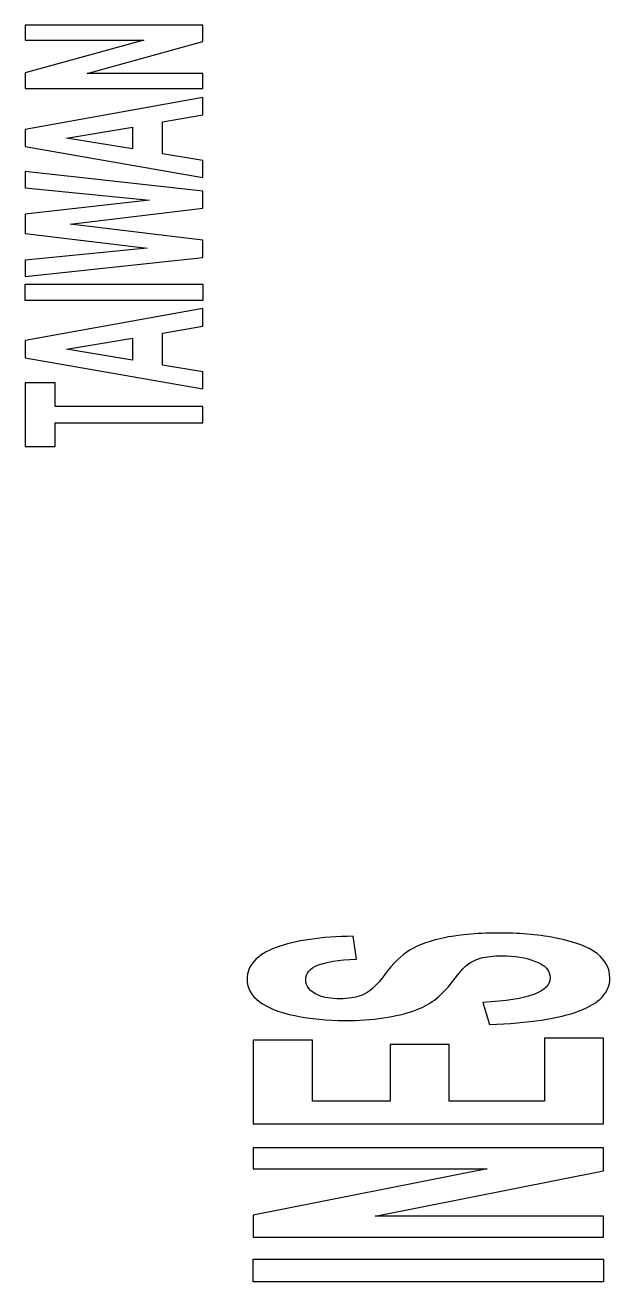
# Model space of a CAD drawing. Header units: centimetres. Extents: x -12.1 to 12.1, y -5 to 6.2.
# Drawn here: x 6.799 to 7.275, y 0.775 to 1.798 of the extents above; entities that cross this region are included whole.
import ezdxf

# ---------------------------------------------------------------- set-up
doc = ezdxf.new("R2010")
doc.units = ezdxf.units.CM
doc.header["$MEASUREMENT"] = 0
doc.layers.add('Layer 1', color=7, linetype='Continuous')

msp = doc.modelspace()

# ---------------------------------------------------------------- linework, layer by layer
at = {"layer": 'Layer 1', "color": 250}
for points, knots in [([(6.94412, 1.74606), (6.94412, 1.74606), (6.79946, 1.74606), (6.79946, 1.74606), (6.79946, 1.74606), (6.79946, 1.74606), (6.79946, 1.75884), (6.79946, 1.75884), (6.79946, 1.75884), (6.79946, 1.75884), (6.89608, 1.78552), (6.89608, 1.78552), (6.89608, 1.78552), (6.89608, 1.78552), (6.79946, 1.78552), (6.79946, 1.78552), (6.79946, 1.78552), (6.79946, 1.78552), (6.79946, 1.79772), (6.79946, 1.79772), (6.79946, 1.79772), (6.79946, 1.79772), (6.94412, 1.79772), (6.94412, 1.79772), (6.94412, 1.79772), (6.94412, 1.79772), (6.94412, 1.78453), (6.94412, 1.78453), (6.94412, 1.78453), (6.94412, 1.78453), (6.84981, 1.75829), (6.84981, 1.75829), (6.84981, 1.75829), (6.84981, 1.75829), (6.94412, 1.75829), (6.94412, 1.75829), (6.94412, 1.75829), (6.94412, 1.75829), (6.94412, 1.74606), (6.94412, 1.74606)], [0, 0, 0, 0, 0.0909091, 0.0909091, 0.0909091, 0.0909091, 0.1818182, 0.1818182, 0.1818182, 0.1818182, 0.2727273, 0.2727273, 0.2727273, 0.2727273, 0.3636364, 0.3636364, 0.3636364, 0.3636364, 0.4545455, 0.4545455, 0.4545455, 0.4545455, 0.5454545, 0.5454545, 0.5454545, 0.5454545, 0.6363636, 0.6363636, 0.6363636, 0.6363636, 0.7272727, 0.7272727, 0.7272727, 0.7272727, 0.8181818, 0.8181818, 0.8181818, 0.8181818, 1, 1, 1, 1]), ([(6.94412, 1.73896), (6.94412, 1.73896), (6.94412, 1.72466), (6.94412, 1.72466), (6.94412, 1.72466), (6.94412, 1.72466), (6.91128, 1.71898), (6.91128, 1.71898), (6.91128, 1.71898), (6.91128, 1.71898), (6.91128, 1.69295), (6.91128, 1.69295), (6.91128, 1.69295), (6.91128, 1.69295), (6.94412, 1.68756), (6.94412, 1.68756), (6.94412, 1.68756), (6.94412, 1.68756), (6.94412, 1.67362), (6.94412, 1.67362), (6.94412, 1.67362), (6.94412, 1.67362), (6.79946, 1.69901), (6.79946, 1.69901), (6.79946, 1.69901), (6.79946, 1.69901), (6.79946, 1.7129), (6.79946, 1.7129), (6.79946, 1.7129), (6.79946, 1.7129), (6.94412, 1.73896), (6.94412, 1.73896)], [0, 0, 0, 0, 0.1111111, 0.1111111, 0.1111111, 0.1111111, 0.2222222, 0.2222222, 0.2222222, 0.2222222, 0.3333333, 0.3333333, 0.3333333, 0.3333333, 0.4444444, 0.4444444, 0.4444444, 0.4444444, 0.5555556, 0.5555556, 0.5555556, 0.5555556, 0.6666667, 0.6666667, 0.6666667, 0.6666667, 0.7777778, 0.7777778, 0.7777778, 0.7777778, 1, 1, 1, 1]), ([(6.88691, 1.71475), (6.88691, 1.71475), (6.83321, 1.70576), (6.83321, 1.70576), (6.83321, 1.70576), (6.83321, 1.70576), (6.88691, 1.69699), (6.88691, 1.69699), (6.88691, 1.69699), (6.88691, 1.69699), (6.88691, 1.71475), (6.88691, 1.71475)], [0, 0, 0, 0, 0.25, 0.25, 0.25, 0.25, 0.5, 0.5, 0.5, 0.5, 1, 1, 1, 1]), ([(6.94412, 1.60862), (6.94412, 1.60862), (6.79946, 1.59307), (6.79946, 1.59307), (6.79946, 1.59307), (6.79946, 1.59307), (6.79946, 1.60653), (6.79946, 1.60653), (6.79946, 1.60653), (6.79946, 1.60653), (6.89884, 1.61636), (6.89884, 1.61636), (6.89884, 1.61636), (6.89884, 1.61636), (6.79946, 1.62824), (6.79946, 1.62824), (6.79946, 1.62824), (6.79946, 1.62824), (6.79946, 1.64391), (6.79946, 1.64391), (6.79946, 1.64391), (6.79946, 1.64391), (6.90053, 1.65532), (6.90053, 1.65532), (6.90053, 1.65532), (6.90053, 1.65532), (6.79946, 1.66531), (6.79946, 1.66531), (6.79946, 1.66531), (6.79946, 1.66531), (6.79946, 1.67853), (6.79946, 1.67853), (6.79946, 1.67853), (6.79946, 1.67853), (6.94412, 1.66272), (6.94412, 1.66272), (6.94412, 1.66272), (6.94412, 1.66272), (6.94412, 1.64877), (6.94412, 1.64877), (6.94412, 1.64877), (6.94412, 1.64877), (6.83598, 1.63582), (6.83598, 1.63582), (6.83598, 1.63582), (6.83598, 1.63582), (6.94412, 1.62289), (6.94412, 1.62289), (6.94412, 1.62289), (6.94412, 1.62289), (6.94412, 1.60862), (6.94412, 1.60862)], [0, 0, 0, 0, 0.0714286, 0.0714286, 0.0714286, 0.0714286, 0.1428571, 0.1428571, 0.1428571, 0.1428571, 0.2142857, 0.2142857, 0.2142857, 0.2142857, 0.2857143, 0.2857143, 0.2857143, 0.2857143, 0.3571429, 0.3571429, 0.3571429, 0.3571429, 0.4285714, 0.4285714, 0.4285714, 0.4285714, 0.5, 0.5, 0.5, 0.5, 0.5714286, 0.5714286, 0.5714286, 0.5714286, 0.6428571, 0.6428571, 0.6428571, 0.6428571, 0.7142857, 0.7142857, 0.7142857, 0.7142857, 0.7857143, 0.7857143, 0.7857143, 0.7857143, 0.8571429, 0.8571429, 0.8571429, 0.8571429, 1, 1, 1, 1]), ([(6.79946, 1.57371), (6.79946, 1.57371), (6.94412, 1.57371), (6.94412, 1.57371), (6.94412, 1.57371), (6.94412, 1.57371), (6.94412, 1.58686), (6.94412, 1.58686), (6.94412, 1.58686), (6.94412, 1.58686), (6.79946, 1.58686), (6.79946, 1.58686), (6.79946, 1.58686), (6.79946, 1.58686), (6.79946, 1.57371), (6.79946, 1.57371)], [0, 0, 0, 0, 0.2, 0.2, 0.2, 0.2, 0.4, 0.4, 0.4, 0.4, 0.6, 0.6, 0.6, 0.6, 1, 1, 1, 1]), ([(6.94412, 1.56713), (6.94412, 1.56713), (6.94412, 1.55282), (6.94412, 1.55282), (6.94412, 1.55282), (6.94412, 1.55282), (6.91128, 1.54712), (6.91128, 1.54712), (6.91128, 1.54712), (6.91128, 1.54712), (6.91128, 1.52112), (6.91128, 1.52112), (6.91128, 1.52112), (6.91128, 1.52112), (6.94412, 1.51573), (6.94412, 1.51573), (6.94412, 1.51573), (6.94412, 1.51573), (6.94412, 1.50178), (6.94412, 1.50178), (6.94412, 1.50178), (6.94412, 1.50178), (6.79946, 1.52715), (6.79946, 1.52715), (6.79946, 1.52715), (6.79946, 1.52715), (6.79946, 1.54104), (6.79946, 1.54104), (6.79946, 1.54104), (6.79946, 1.54104), (6.94412, 1.56713), (6.94412, 1.56713)], [0, 0, 0, 0, 0.1111111, 0.1111111, 0.1111111, 0.1111111, 0.2222222, 0.2222222, 0.2222222, 0.2222222, 0.3333333, 0.3333333, 0.3333333, 0.3333333, 0.4444444, 0.4444444, 0.4444444, 0.4444444, 0.5555556, 0.5555556, 0.5555556, 0.5555556, 0.6666667, 0.6666667, 0.6666667, 0.6666667, 0.7777778, 0.7777778, 0.7777778, 0.7777778, 1, 1, 1, 1]), ([(6.88691, 1.54293), (6.88691, 1.54293), (6.83321, 1.53395), (6.83321, 1.53395), (6.83321, 1.53395), (6.83321, 1.53395), (6.88691, 1.52513), (6.88691, 1.52513), (6.88691, 1.52513), (6.88691, 1.52513), (6.88691, 1.54293), (6.88691, 1.54293)], [0, 0, 0, 0, 0.25, 0.25, 0.25, 0.25, 0.5, 0.5, 0.5, 0.5, 1, 1, 1, 1]), ([(6.94412, 1.47424), (6.94412, 1.47424), (6.82395, 1.47424), (6.82395, 1.47424), (6.82395, 1.47424), (6.82395, 1.47424), (6.82395, 1.45493), (6.82395, 1.45493), (6.82395, 1.45493), (6.82395, 1.45493), (6.79946, 1.45493), (6.79946, 1.45493), (6.79946, 1.45493), (6.79946, 1.45493), (6.79946, 1.50667), (6.79946, 1.50667), (6.79946, 1.50667), (6.79946, 1.50667), (6.82395, 1.50667), (6.82395, 1.50667), (6.82395, 1.50667), (6.82395, 1.50667), (6.82395, 1.48739), (6.82395, 1.48739), (6.82395, 1.48739), (6.82395, 1.48739), (6.94412, 1.48739), (6.94412, 1.48739), (6.94412, 1.48739), (6.94412, 1.48739), (6.94412, 1.47424), (6.94412, 1.47424)], [0, 0, 0, 0, 0.1111111, 0.1111111, 0.1111111, 0.1111111, 0.2222222, 0.2222222, 0.2222222, 0.2222222, 0.3333333, 0.3333333, 0.3333333, 0.3333333, 0.4444444, 0.4444444, 0.4444444, 0.4444444, 0.5555556, 0.5555556, 0.5555556, 0.5555556, 0.6666667, 0.6666667, 0.6666667, 0.6666667, 0.7777778, 0.7777778, 0.7777778, 0.7777778, 1, 1, 1, 1]), ([(7.1773, 0.98452), (7.1773, 0.98452), (7.17181, 1.00251), (7.17181, 1.00251), (7.17181, 1.00251), (7.19064, 1.00358), (7.20444, 1.0058), (7.21327, 1.00912), (7.21327, 1.00912), (7.22209, 1.01244), (7.22649, 1.0169), (7.22649, 1.02254), (7.22649, 1.02254), (7.22649, 1.02849), (7.22256, 1.03294), (7.2147, 1.03596), (7.2147, 1.03596), (7.20686, 1.03899), (7.19772, 1.04054), (7.18721, 1.04054), (7.18721, 1.04054), (7.18042, 1.04054), (7.17475, 1.03987), (7.17, 1.03861), (7.17, 1.03861), (7.16528, 1.03733), (7.16115, 1.03512), (7.15763, 1.03194), (7.15763, 1.03194), (7.15529, 1.02979), (7.15116, 1.02487), (7.14519, 1.01715), (7.14519, 1.01715), (7.1375, 1.00722), (7.1281, 1.00027), (7.11697, 0.99628), (7.11697, 0.99628), (7.10128, 0.99063), (7.08218, 0.98783), (7.05958, 0.98783), (7.05958, 0.98783), (7.04511, 0.98783), (7.03151, 0.98915), (7.01884, 0.9918), (7.01884, 0.9918), (7.0062, 0.99445), (6.99657, 0.99826), (6.98996, 1.00324), (6.98996, 1.00324), (6.98337, 1.00821), (6.98005, 1.01421), (6.98005, 1.02129), (6.98005, 1.02129), (6.98005, 1.03276), (6.98789, 1.04145), (7.00359, 1.04724), (7.00359, 1.04724), (7.01925, 1.05306), (7.04022, 1.05609), (7.06639, 1.05641), (7.06639, 1.05641), (7.06639, 1.05641), (7.06893, 1.03789), (7.06893, 1.03789), (7.06893, 1.03789), (7.05428, 1.0371), (7.04374, 1.03539), (7.03733, 1.03279), (7.03733, 1.03279), (7.03092, 1.0302), (7.0277, 1.02627), (7.0277, 1.02106), (7.0277, 1.02106), (7.0277, 1.0157), (7.03113, 1.01147), (7.03801, 1.00845), (7.03801, 1.00845), (7.04243, 1.0065), (7.04828, 1.00554), (7.0557, 1.00554), (7.0557, 1.00554), (7.06246, 1.00554), (7.06826, 1.00641), (7.07306, 1.00827), (7.07306, 1.00827), (7.07915, 1.01061), (7.08547, 1.01629), (7.09208, 1.02528), (7.09208, 1.02528), (7.09868, 1.03425), (7.10556, 1.04092), (7.11261, 1.04523), (7.11261, 1.04523), (7.11968, 1.04953), (7.12935, 1.05294), (7.14158, 1.05536), (7.14158, 1.05536), (7.15384, 1.05781), (7.16898, 1.05903), (7.187, 1.05903), (7.187, 1.05903), (7.20331, 1.05903), (7.21868, 1.05757), (7.2329, 1.05466), (7.2329, 1.05466), (7.24717, 1.05172), (7.25773, 1.04759), (7.26469, 1.04229), (7.26469, 1.04229), (7.27162, 1.03693), (7.27512, 1.03029), (7.27512, 1.02231), (7.27512, 1.02231), (7.27512, 1.01075), (7.26679, 1.00184), (7.25016, 0.99563), (7.25016, 0.99563), (7.23345, 0.9894), (7.20917, 0.98574), (7.1773, 0.98452)], [0, 0, 0, 0, 0.0322581, 0.0322581, 0.0322581, 0.0322581, 0.0645161, 0.0645161, 0.0645161, 0.0645161, 0.0967742, 0.0967742, 0.0967742, 0.0967742, 0.1290323, 0.1290323, 0.1290323, 0.1290323, 0.1612903, 0.1612903, 0.1612903, 0.1612903, 0.1935484, 0.1935484, 0.1935484, 0.1935484, 0.2258065, 0.2258065, 0.2258065, 0.2258065, 0.2580645, 0.2580645, 0.2580645, 0.2580645, 0.2903226, 0.2903226, 0.2903226, 0.2903226, 0.3225806, 0.3225806, 0.3225806, 0.3225806, 0.3548387, 0.3548387, 0.3548387, 0.3548387, 0.3870968, 0.3870968, 0.3870968, 0.3870968, 0.4193548, 0.4193548, 0.4193548, 0.4193548, 0.4516129, 0.4516129, 0.4516129, 0.4516129, 0.483871, 0.483871, 0.483871, 0.483871, 0.516129, 0.516129, 0.516129, 0.516129, 0.5483871, 0.5483871, 0.5483871, 0.5483871, 0.5806452, 0.5806452, 0.5806452, 0.5806452, 0.6129032, 0.6129032, 0.6129032, 0.6129032, 0.6451613, 0.6451613, 0.6451613, 0.6451613, 0.6774194, 0.6774194, 0.6774194, 0.6774194, 0.7096774, 0.7096774, 0.7096774, 0.7096774, 0.7419355, 0.7419355, 0.7419355, 0.7419355, 0.7741935, 0.7741935, 0.7741935, 0.7741935, 0.8064516, 0.8064516, 0.8064516, 0.8064516, 0.8387097, 0.8387097, 0.8387097, 0.8387097, 0.8709677, 0.8709677, 0.8709677, 0.8709677, 0.9032258, 0.9032258, 0.9032258, 0.9032258, 0.9354839, 0.9354839, 0.9354839, 0.9354839, 1, 1, 1, 1]), ([(7.27005, 0.9038), (7.27005, 0.9038), (6.98489, 0.9038), (6.98489, 0.9038), (6.98489, 0.9038), (6.98489, 0.9038), (6.98489, 0.97176), (6.98489, 0.97176), (6.98489, 0.97176), (6.98489, 0.97176), (7.03314, 0.97176), (7.03314, 0.97176), (7.03314, 0.97176), (7.03314, 0.97176), (7.03314, 0.92231), (7.03314, 0.92231), (7.03314, 0.92231), (7.03314, 0.92231), (7.09633, 0.92231), (7.09633, 0.92231), (7.09633, 0.92231), (7.09633, 0.92231), (7.09633, 0.96832), (7.09633, 0.96832), (7.09633, 0.96832), (7.09633, 0.96832), (7.1444, 0.96832), (7.1444, 0.96832), (7.1444, 0.96832), (7.1444, 0.96832), (7.1444, 0.92231), (7.1444, 0.92231), (7.1444, 0.92231), (7.1444, 0.92231), (7.22203, 0.92231), (7.22203, 0.92231), (7.22203, 0.92231), (7.22203, 0.92231), (7.22203, 0.97351), (7.22203, 0.97351), (7.22203, 0.97351), (7.22203, 0.97351), (7.27005, 0.97351), (7.27005, 0.97351), (7.27005, 0.97351), (7.27005, 0.97351), (7.27005, 0.9038), (7.27005, 0.9038)], [0, 0, 0, 0, 0.0769231, 0.0769231, 0.0769231, 0.0769231, 0.1538462, 0.1538462, 0.1538462, 0.1538462, 0.2307692, 0.2307692, 0.2307692, 0.2307692, 0.3076923, 0.3076923, 0.3076923, 0.3076923, 0.3846154, 0.3846154, 0.3846154, 0.3846154, 0.4615385, 0.4615385, 0.4615385, 0.4615385, 0.5384615, 0.5384615, 0.5384615, 0.5384615, 0.6153846, 0.6153846, 0.6153846, 0.6153846, 0.6923077, 0.6923077, 0.6923077, 0.6923077, 0.7692308, 0.7692308, 0.7692308, 0.7692308, 0.8461538, 0.8461538, 0.8461538, 0.8461538, 1, 1, 1, 1]), ([(7.27005, 0.81155), (7.27005, 0.81155), (6.98489, 0.81155), (6.98489, 0.81155), (6.98489, 0.81155), (6.98489, 0.81155), (6.98489, 0.82957), (6.98489, 0.82957), (6.98489, 0.82957), (6.98489, 0.82957), (7.17533, 0.86708), (7.17533, 0.86708), (7.17533, 0.86708), (7.17533, 0.86708), (6.98489, 0.86708), (6.98489, 0.86708), (6.98489, 0.86708), (6.98489, 0.86708), (6.98489, 0.88426), (6.98489, 0.88426), (6.98489, 0.88426), (6.98489, 0.88426), (7.27005, 0.88426), (7.27005, 0.88426), (7.27005, 0.88426), (7.27005, 0.88426), (7.27005, 0.86568), (7.27005, 0.86568), (7.27005, 0.86568), (7.27005, 0.86568), (7.0841, 0.82873), (7.0841, 0.82873), (7.0841, 0.82873), (7.0841, 0.82873), (7.27005, 0.82873), (7.27005, 0.82873), (7.27005, 0.82873), (7.27005, 0.82873), (7.27005, 0.81155), (7.27005, 0.81155)], [0, 0, 0, 0, 0.0909091, 0.0909091, 0.0909091, 0.0909091, 0.1818182, 0.1818182, 0.1818182, 0.1818182, 0.2727273, 0.2727273, 0.2727273, 0.2727273, 0.3636364, 0.3636364, 0.3636364, 0.3636364, 0.4545455, 0.4545455, 0.4545455, 0.4545455, 0.5454545, 0.5454545, 0.5454545, 0.5454545, 0.6363636, 0.6363636, 0.6363636, 0.6363636, 0.7272727, 0.7272727, 0.7272727, 0.7272727, 0.8181818, 0.8181818, 0.8181818, 0.8181818, 1, 1, 1, 1]), ([(6.98489, 0.77521), (6.98489, 0.77521), (7.27005, 0.77521), (7.27005, 0.77521), (7.27005, 0.77521), (7.27005, 0.77521), (7.27005, 0.79374), (7.27005, 0.79374), (7.27005, 0.79374), (7.27005, 0.79374), (6.98489, 0.79374), (6.98489, 0.79374), (6.98489, 0.79374), (6.98489, 0.79374), (6.98489, 0.77521), (6.98489, 0.77521)], [0, 0, 0, 0, 0.2, 0.2, 0.2, 0.2, 0.4, 0.4, 0.4, 0.4, 0.6, 0.6, 0.6, 0.6, 1, 1, 1, 1])]:
    msp.add_open_spline(points, degree=3, knots=knots, dxfattribs=at)

doc.saveas('drawing.dxf')
